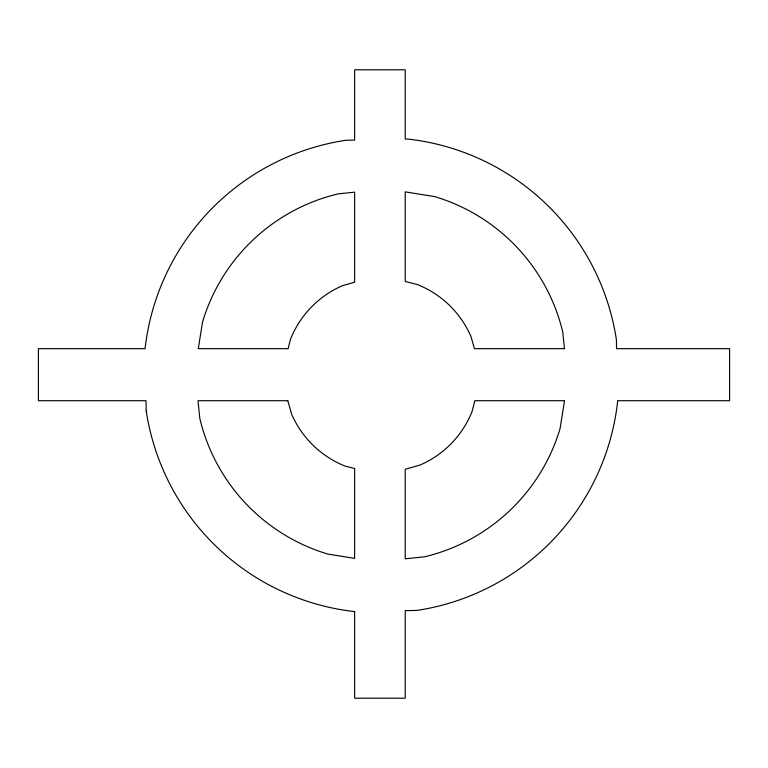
<?xml version="1.0" encoding="UTF-8"?>
<svg xmlns="http://www.w3.org/2000/svg" width="768" height="768" viewBox="0 0 768 768"><rect width="100%" height="100%" fill="white"/><g stroke="black" fill="none" stroke-linecap="round" stroke-linejoin="round"><path stroke-width="1.15" d="M146.218 410.966L146.016 400.714L38.4 400.714L38.4 348.662L145.075 348.662A237.648 237.648 0 0 1 345.686 140.304L354.624 140.083L354.624 69.802L405.226 69.802L405.226 139.104L407.741 139.046A237.763 237.763 0 0 1 616.387 339.725L616.56 348.662L729.6 348.662L729.6 400.714L617.578 400.714L617.597 401.779A237.763 237.763 0 0 1 416.928 610.426L405.226 610.656L405.226 698.198L354.624 698.198L354.624 611.578M354.662 611.616A237.763 237.763 0 0 1 146.208 410.87M202.56 321.984L198.278 348.662L288.125 348.662L290.486 339.283A97.709 97.709 0 0 1 342.586 285.629L354.624 282.221L354.624 192.173L338.141 193.872A186.538 186.538 0 0 0 202.56 321.984M564.538 400.714L560.045 428.698A186.538 186.538 0 0 1 424.464 556.819L405.226 558.797L405.226 469.258L420.019 465.053A97.709 97.709 0 0 0 472.118 411.398L474.816 400.714L564.538 400.714M564.48 348.662L474.432 348.662L471.014 336.624A97.709 97.709 0 0 0 417.36 284.534L405.226 281.472L405.226 191.875L434.659 196.598A186.538 186.538 0 0 1 562.781 332.179L564.48 348.662M287.808 400.714L198 400.714L199.834 418.512A186.538 186.538 0 0 0 327.946 554.093L354.624 558.374L354.624 468.518L345.245 466.157A97.709 97.709 0 0 1 291.59 414.058L287.808 400.714"/></g></svg>
